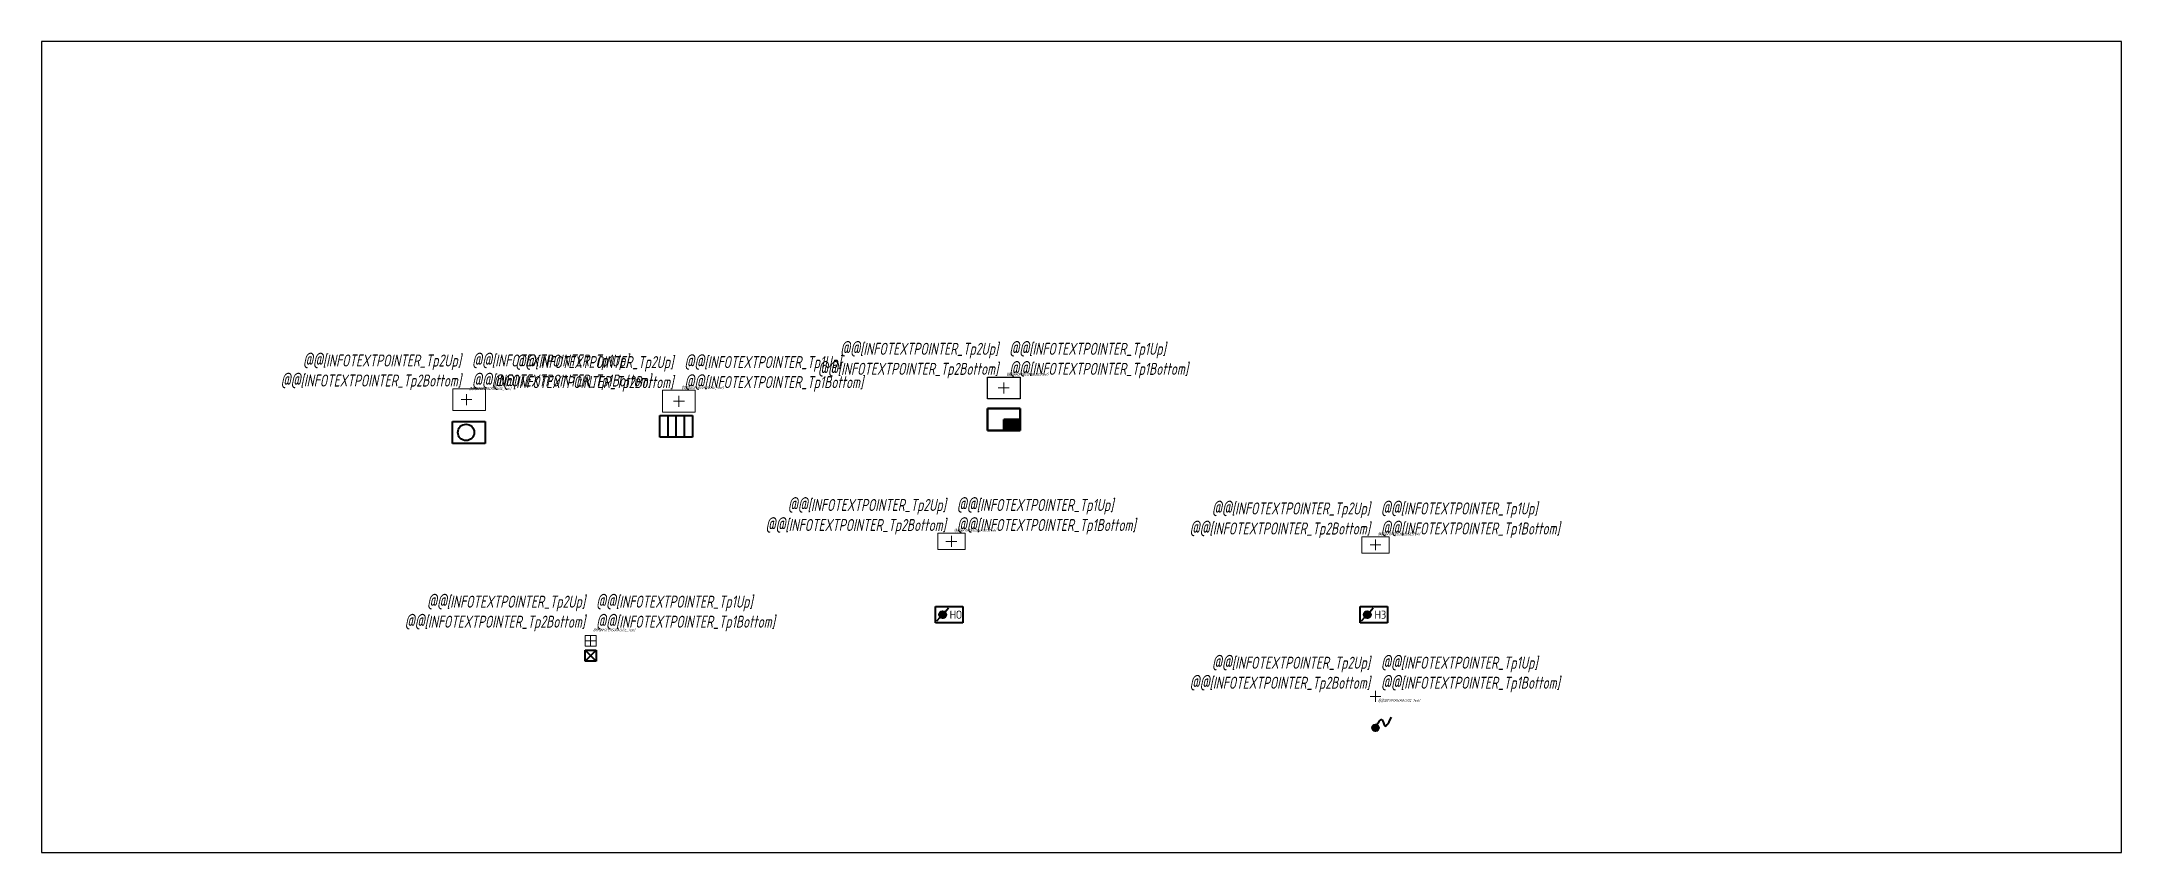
# Model space of a CAD drawing. Header units: inches. Extents: x -69 to 312, y -44 to 104.
import ezdxf
from ezdxf.enums import TextEntityAlignment as Align

# ---------------------------------------------------------------- set-up
doc = ezdxf.new("R2010")
doc.units = ezdxf.units.IN
doc.header["$MEASUREMENT"] = 0
doc.layers.add('EL_DEVICE', color=1, linetype='Continuous', lineweight=25)
doc.layers.add('EL_DEVICE_NAME', color=7, linetype='Continuous', lineweight=9)
doc.layers.add('EL_DEVICE_DISABLED', color=3, linetype='Continuous', lineweight=25, plot=False)
doc.layers.add('SYS_DEVICE_BORDER', color=7, linetype='Continuous', lineweight=9, plot=False)
doc.layers.add('ShtampPaper', color=7, linetype='Continuous')
doc.styles.add('R2_5', font='isocpeur.ttf', dxfattribs={"width": 0.65, "oblique": 12, "height": 2.5})
doc.styles.add('VELEC_R2_5', font='isocpeur.ttf', dxfattribs={"width": 0.7, "oblique": 12, "height": 2.2})

# ---------------------------------------------------------------- blocks, each defined once
blk = doc.blocks.new('DEVICE_CONNECTOR_SQUARE')
at = {"layer": 'EL_DEVICE', "lineweight": 5}
for p, q in [((-1, 0), (1, 0)), ((0, 1), (0, -1))]:
    blk.add_line(p, q, dxfattribs=at)
blk = doc.blocks.new('DEVICE_VEL_POWER_MOTOR')
at = {"layer": 'SYS_DEVICE_BORDER'}
for p, q in [((-2.5, 2), (3.5, 2)), ((-2.5, -2), (-2.5, 2)), ((3.5, 2), (3.5, -2)), ((3.5, -2), (-2.5, -2))]:
    blk.add_line(p, q, dxfattribs=at)
at = {"ltscale": 100}
blk.add_blockref('DEVICE_CONNECTOR_SQUARE', (0, 0), dxfattribs=at)
at = {"layer": 'EL_DEVICE_DISABLED', "style": 'VELEC_R2_5', "oblique": 12, "width": 0.7}
blk.add_text('@@[INFOPERSONALUSE_Text]', height=0.5, dxfattribs=at).set_placement((0.5, 2), align=Align.MIDDLE_LEFT)
at = {"layer": 'EL_DEVICE_NAME', "color": 0, "char_height": 2.2, "style": 'VELEC_R2_5'}
for s, insert, attachment_point in [('@@[INFOTEXTPOINTER_Tp2Up]\\P@@[INFOTEXTPOINTER_Tp2Bottom]', (-1, 5), 6), ('@@[INFOTEXTPOINTER_Tp1Up]\\P@@[INFOTEXTPOINTER_Tp1Bottom]', (1, 5), 4)]:
    blk.add_mtext_dynamic_manual_height_columns(s, width=12.8281, gutter_width=1, heights=[0], dxfattribs=dict(at, insert=insert, attachment_point=attachment_point))
blk = doc.blocks.new('VEL_POWER_MOTOR')
at = {"layer": 'EL_DEVICE', "color": 0, "lineweight": 40}
for p, q in [((-2.5, 2), (3.5, 2)), ((-2.5, -2), (-2.5, 2)), ((3.5, 2), (3.5, -2)), ((3.5, -2), (-2.5, -2))]:
    blk.add_line(p, q, dxfattribs=at)
blk.add_circle((0, 0), 1.5, dxfattribs=at)
blk = doc.blocks.new('VEL_POWER_HEATER')
at = {"layer": 'EL_DEVICE', "color": 0, "lineweight": 40}
for p, q in [((-3, 2.01), (3, 2.01)), ((-3, -1.99), (-3, 2.01)), ((-1.5, -1.99), (-1.5, 2.01)), ((0, -1.99), (0, 1.99)), ((1.5, -1.99), (1.5, 2.01)), ((3, 2.01), (3, -1.99)), ((3, -1.99), (-3, -1.99))]:
    blk.add_line(p, q, dxfattribs=at)
blk = doc.blocks.new('DEVICE_VEL_POWER_HEATER')
at = {"layer": 'SYS_DEVICE_BORDER'}
for p, q in [((-3, 2), (3, 2)), ((-3, -2), (-3, 2)), ((3, 2), (3, -2)), ((3, -2), (-3, -2))]:
    blk.add_line(p, q, dxfattribs=at)
at = {"layer": 'EL_DEVICE', "ltscale": 100}
blk.add_blockref('DEVICE_CONNECTOR_SQUARE', (0, 0), dxfattribs=at)
at = {"layer": 'EL_DEVICE_DISABLED', "style": 'VELEC_R2_5', "oblique": 12, "width": 0.7}
blk.add_text('@@[INFOPERSONALUSE_Text]', height=0.5, dxfattribs=at).set_placement((0.5, 2.5), align=Align.MIDDLE_LEFT)
at = {"layer": 'EL_DEVICE_NAME', "color": 0, "char_height": 2.2, "style": 'VELEC_R2_5'}
for s, insert, attachment_point in [('@@[INFOTEXTPOINTER_Tp2Up]\\P@@[INFOTEXTPOINTER_Tp2Bottom]', (-1, 5), 6), ('@@[INFOTEXTPOINTER_Tp1Up]\\P@@[INFOTEXTPOINTER_Tp1Bottom]', (1, 5), 4)]:
    blk.add_mtext_dynamic_manual_height_columns(s, width=12.8281, gutter_width=1, heights=[0], dxfattribs=dict(at, insert=insert, attachment_point=attachment_point))
blk = doc.blocks.new('VEL_POWER_BU')
at = {"layer": 'EL_DEVICE', "color": 0, "lineweight": 40}
for p, q in [((-1, 1), (1, 1)), ((-1, -1), (-1, 1)), ((-1, 1), (1, -1)), ((1, 1), (-1, -1)), ((1, 1), (1, -1)), ((1, -1), (-1, -1))]:
    blk.add_line(p, q, dxfattribs=at)
blk = doc.blocks.new('DEVICE_VEL_POWER_BU')
at = {"layer": 'SYS_DEVICE_BORDER'}
for p, q in [((-1, 1), (-1, -1)), ((1, 1), (-1, 1)), ((1, 1), (1, -1)), ((1, -1), (-1, -1))]:
    blk.add_line(p, q, dxfattribs=at)
at = {"layer": 'EL_DEVICE', "ltscale": 100, "rotation": 270}
blk.add_blockref('DEVICE_CONNECTOR_SQUARE', (0, 0), dxfattribs=at)
at = {"layer": 'EL_DEVICE_DISABLED', "style": 'VELEC_R2_5', "oblique": 12, "width": 0.7}
blk.add_text('@@[INFOPERSONALUSE_Text]', height=0.5, dxfattribs=at).set_placement((0.5, 2), align=Align.MIDDLE_LEFT)
at = {"layer": 'EL_DEVICE_NAME', "color": 0, "char_height": 2.2, "style": 'VELEC_R2_5'}
for s, insert, attachment_point in [('@@[INFOTEXTPOINTER_Tp2Up]\\P@@[INFOTEXTPOINTER_Tp2Bottom]', (-1, 5), 6), ('@@[INFOTEXTPOINTER_Tp1Up]\\P@@[INFOTEXTPOINTER_Tp1Bottom]', (1, 5), 4)]:
    blk.add_mtext_dynamic_manual_height_columns(s, width=12.8281, gutter_width=1, heights=[0], dxfattribs=dict(at, insert=insert, attachment_point=attachment_point))
blk = doc.blocks.new('DEVICE_VEL_POWER_ARK')
at = {"layer": 'SYS_DEVICE_BORDER'}
for p, q in [((-3, 2), (3, 2)), ((-3, -2), (-3, 2)), ((3, 2), (3, -2)), ((3, -2), (-3, -2))]:
    blk.add_line(p, q, dxfattribs=at)
at = {"layer": 'EL_DEVICE', "ltscale": 100}
blk.add_blockref('DEVICE_CONNECTOR_SQUARE', (0, 0), dxfattribs=at)
at = {"layer": 'EL_DEVICE_DISABLED', "style": 'VELEC_R2_5', "oblique": 12, "width": 0.7}
blk.add_text('@@[INFOPERSONALUSE_Text]', height=0.5, dxfattribs=at).set_placement((0.5, 2.5), align=Align.MIDDLE_LEFT)
at = {"layer": 'EL_DEVICE_NAME', "color": 0, "char_height": 2.2, "style": 'VELEC_R2_5'}
for s, insert, attachment_point in [('@@[INFOTEXTPOINTER_Tp2Up]\\P@@[INFOTEXTPOINTER_Tp2Bottom]', (-1, 5), 6), ('@@[INFOTEXTPOINTER_Tp1Up]\\P@@[INFOTEXTPOINTER_Tp1Bottom]', (1, 5), 4)]:
    blk.add_mtext_dynamic_manual_height_columns(s, width=12.8281, gutter_width=1, heights=[0], dxfattribs=dict(at, insert=insert, attachment_point=attachment_point))
blk = doc.blocks.new('VEL_POWER_ARK')
at = {"layer": 'EL_DEVICE', "color": 0, "lineweight": 50}
for p, q in [((-3, 2), (3, 2)), ((-3, -2), (-3, 2)), ((0, 0), (0, -2)), ((0, 0), (3, 0)), ((3, 2), (3, -2)), ((3, -2), (-3, -2))]:
    blk.add_line(p, q, dxfattribs=at)
blk.add_lwpolyline([(0, -1, 2, 2, 0), (3, -1, 0, 0, 0)], format="xyseb", dxfattribs=at)
blk = doc.blocks.new('VEL_POWER_VALVENO')
at = {"layer": 'EL_DEVICE', "color": 0, "linetype": 'Continuous', "lineweight": -2}
for p, q in [((-2.5, 1.5), (2.5, 1.5)), ((-2.5, -1.5), (-2.5, 1.5)), ((-1.85, 0.06), (-1.26, 0.65)), ((-1.85, -0.05), (-1.15, 0.65)), ((-1.84, -0.14), (-1.06, 0.64)), ((-1.82, 0.2), (-1.4, 0.62)), ((-1.81, -0.22), (-0.98, 0.61)), ((-1.78, -0.29), (-0.91, 0.58)), ((-1.74, -0.36), (-0.84, 0.54)), ((-1.69, -0.42), (-0.78, 0.49)), ((-1.64, -0.48), (-0.72, 0.44)), ((-1.58, -0.52), (-0.68, 0.38)), ((-1.52, -0.57), (-0.63, 0.32)), ((-1.45, -0.6), (-0.6, 0.25)), ((-1.37, -0.63), (-0.57, 0.17)), ((-1.28, -0.64), (-0.56, 0.08)), ((-0.1, 1.2), (-0.76, 0.48)), ((2.5, 1.5), (2.5, -1.5)), ((2.5, -1.5), (-2.5, -1.5)), ((-1.64, -0.48), (-2.3, -1.2)), ((-1.18, -0.65), (-0.55, -0.02)), ((-1.06, -0.63), (-0.57, -0.14)), ((-0.89, -0.57), (-0.63, -0.31))]:
    blk.add_line(p, q, dxfattribs=at)
blk.add_circle((-1.2, 0), 0.65, dxfattribs=at)
at = {"layer": 'EL_DEVICE', "color": 0, "linetype": 'Continuous', "lineweight": -2, "style": 'R2_5', "width": 0.9}
blk.add_text('НО', height=1.5, dxfattribs=at).set_placement((1.2, 0), align=Align.MIDDLE_CENTER)
blk = doc.blocks.new('VEL_POWER_VALVENC')
at = {"layer": 'EL_DEVICE', "color": 0, "linetype": 'Continuous', "lineweight": -2}
for p, q in [((-2.5, 1.5), (2.5, 1.5)), ((-2.5, -1.5), (-2.5, 1.5)), ((-1.85, 0.06), (-1.26, 0.65)), ((-1.85, -0.05), (-1.15, 0.65)), ((-1.84, -0.14), (-1.06, 0.64)), ((-1.82, 0.2), (-1.4, 0.62)), ((-1.81, -0.22), (-0.98, 0.61)), ((-1.78, -0.29), (-0.91, 0.58)), ((-1.74, -0.36), (-0.84, 0.54)), ((-1.69, -0.42), (-0.78, 0.49)), ((-1.64, -0.48), (-0.72, 0.44)), ((-1.58, -0.52), (-0.68, 0.38)), ((-1.52, -0.57), (-0.63, 0.32)), ((-1.45, -0.6), (-0.6, 0.25)), ((-1.37, -0.63), (-0.57, 0.17)), ((-1.28, -0.64), (-0.56, 0.08)), ((-0.1, 1.2), (-0.76, 0.48)), ((2.5, 1.5), (2.5, -1.5)), ((2.5, -1.5), (-2.5, -1.5)), ((-1.64, -0.48), (-2.3, -1.2)), ((-1.18, -0.65), (-0.55, -0.02)), ((-1.06, -0.63), (-0.57, -0.14)), ((-0.89, -0.57), (-0.63, -0.31))]:
    blk.add_line(p, q, dxfattribs=at)
blk.add_circle((-1.2, 0), 0.65, dxfattribs=at)
at = {"layer": 'EL_DEVICE', "color": 0, "linetype": 'Continuous', "lineweight": -2, "style": 'R2_5', "width": 0.9}
blk.add_text('НЗ', height=1.5, dxfattribs=at).set_placement((1.2, 0), align=Align.MIDDLE_CENTER)
blk = doc.blocks.new('DEVICE_VEL_POWER_VALVENC')
at = {"layer": 'SYS_DEVICE_BORDER'}
for p, q in [((-2.5, 1.5), (2.5, 1.5)), ((-2.5, -1.5), (-2.5, 1.5)), ((2.5, 1.5), (2.5, -1.5)), ((2.5, -1.5), (-2.5, -1.5))]:
    blk.add_line(p, q, dxfattribs=at)
at = {"layer": 'EL_DEVICE', "ltscale": 100}
blk.add_blockref('DEVICE_CONNECTOR_SQUARE', (0, 0), dxfattribs=at)
at = {"layer": 'EL_DEVICE_DISABLED', "style": 'VELEC_R2_5', "oblique": 12, "width": 0.7}
blk.add_text('@@[INFOPERSONALUSE_Text]', height=0.5, dxfattribs=at).set_placement((0.5, 2), align=Align.MIDDLE_LEFT)
at = {"layer": 'EL_DEVICE_NAME', "color": 0, "char_height": 2.2, "style": 'VELEC_R2_5'}
for s, insert, attachment_point in [('@@[INFOTEXTPOINTER_Tp2Up]\\P@@[INFOTEXTPOINTER_Tp2Bottom]', (-1, 4.5), 6), ('@@[INFOTEXTPOINTER_Tp1Up]\\P@@[INFOTEXTPOINTER_Tp1Bottom]', (1, 4.5), 4)]:
    blk.add_mtext_dynamic_manual_height_columns(s, width=12.8281, gutter_width=1, heights=[0], dxfattribs=dict(at, insert=insert, attachment_point=attachment_point))
blk = doc.blocks.new('DEVICE_VEL_POWER_VALVENO')
at = {"layer": 'SYS_DEVICE_BORDER'}
for p, q in [((-2.5, 1.5), (2.5, 1.5)), ((-2.5, -1.5), (-2.5, 1.5)), ((2.5, 1.5), (2.5, -1.5)), ((2.5, -1.5), (-2.5, -1.5))]:
    blk.add_line(p, q, dxfattribs=at)
at = {"layer": 'EL_DEVICE', "ltscale": 100}
blk.add_blockref('DEVICE_CONNECTOR_SQUARE', (0, 0), dxfattribs=at)
at = {"layer": 'EL_DEVICE_DISABLED', "style": 'VELEC_R2_5', "oblique": 12, "width": 0.7}
blk.add_text('@@[INFOPERSONALUSE_Text]', height=0.5, dxfattribs=at).set_placement((0.5, 2), align=Align.MIDDLE_LEFT)
at = {"layer": 'EL_DEVICE_NAME', "color": 0, "char_height": 2.2, "style": 'VELEC_R2_5'}
for s, insert, attachment_point in [('@@[INFOTEXTPOINTER_Tp2Up]\\P@@[INFOTEXTPOINTER_Tp2Bottom]', (-1, 4.5), 6), ('@@[INFOTEXTPOINTER_Tp1Up]\\P@@[INFOTEXTPOINTER_Tp1Bottom]', (1, 4.5), 4)]:
    blk.add_mtext_dynamic_manual_height_columns(s, width=12.8281, gutter_width=1, heights=[0], dxfattribs=dict(at, insert=insert, attachment_point=attachment_point))
blk = doc.blocks.new('DEVICE_VEL_POWER_CABLEOUT')
at = {"layer": 'EL_DEVICE', "ltscale": 100}
blk.add_blockref('DEVICE_CONNECTOR_SQUARE', (0, 0), dxfattribs=at)
at = {"layer": 'EL_DEVICE_DISABLED', "style": 'VELEC_R2_5', "oblique": 12, "width": 0.7}
blk.add_text('@@[INFOPERSONALUSE_Text]', height=0.5, dxfattribs=at).set_placement((0.5, -0.75), align=Align.MIDDLE_LEFT)
at = {"layer": 'EL_DEVICE_NAME', "color": 0, "char_height": 2.2, "style": 'VELEC_R2_5'}
for s, insert, attachment_point in [('@@[INFOTEXTPOINTER_Tp2Up]\\P@@[INFOTEXTPOINTER_Tp2Bottom]', (-1, 4), 6), ('@@[INFOTEXTPOINTER_Tp1Up]\\P@@[INFOTEXTPOINTER_Tp1Bottom]', (1, 4), 4)]:
    blk.add_mtext_dynamic_manual_height_columns(s, width=12.8281, gutter_width=1, heights=[0], dxfattribs=dict(at, insert=insert, attachment_point=attachment_point))
blk = doc.blocks.new('VEL_POWER_CABLEOUT')
at = {"layer": 'EL_DEVICE', "color": 0, "lineweight": -2}
for p, q in [((-0.6, 0.02), (-0.02, 0.6)), ((-0.59, -0.1), (0.1, 0.59)), ((-0.58, 0.17), (-0.17, 0.58)), ((-0.57, -0.2), (0.2, 0.57)), ((-0.53, -0.28), (0.28, 0.53)), ((-0.48, -0.36), (0.36, 0.48)), ((-0.42, -0.42), (0.42, 0.42)), ((-0.36, -0.48), (0.48, 0.36)), ((-0.28, -0.53), (0.53, 0.28)), ((-0.2, -0.57), (0.57, 0.2)), ((-0.1, -0.59), (0.59, 0.1)), ((0.02, -0.6), (0.6, -0.02)), ((0.17, -0.58), (0.58, -0.17))]:
    blk.add_line(p, q, dxfattribs=at)
blk.add_lwpolyline([(0.28, 0.53), (0.45, 0.84), (0.66, 1.18), (0.77, 1.32), (0.87, 1.42), (0.96, 1.49), (1.05, 1.53), (1.13, 1.52), (1.21, 1.47), (1.28, 1.37), (1.35, 1.23), (1.47, 0.9), (1.6, 0.58), (1.66, 0.45), (1.74, 0.37), (1.81, 0.34), (1.9, 0.35), (1.99, 0.4), (2.08, 0.48), (2.18, 0.6), (2.28, 0.74), (2.49, 1.1), (2.7, 1.51), (2.93, 1.96)], dxfattribs=at)
blk.add_circle((0, 0), 0.6, dxfattribs=at)

msp = doc.modelspace()

# ---------------------------------------------------------------- linework, layer by layer
msp.add_lwpolyline([(104.3, 42.64), (110.3, 42.64), (110.3, 38.64), (104.3, 38.64)], close=True)
at = {"layer": 'ShtampPaper', "ltscale": 100}
msp.add_lwpolyline([(-68.89, -44.42), (311.97, -44.42), (311.97, 104.08), (-68.89, 104.08), (-68.89, -44.42)], dxfattribs=at)

# ---------------------------------------------------------------- block references
at = {"layer": 'EL_DEVICE'}
for name, p in [('DEVICE_VEL_POWER_MOTOR', (8.92, 38.5)), ('DEVICE_VEL_POWER_HEATER', (47.81, 38.21)), ('VEL_POWER_MOTOR', (8.83, 32.49)), ('VEL_POWER_HEATER', (47.33, 33.61)), ('DEVICE_VEL_POWER_BU', (31.64, -5.67)), ('VEL_POWER_BU', (31.64, -8.4))]:
    msp.add_blockref(name, p, dxfattribs=at)
at = {"layer": 'EL_DEVICE', "ltscale": 100}
for name, p in [('DEVICE_VEL_POWER_ARK', (107.3, 40.64)), ('VEL_POWER_ARK', (107.3, 34.87)), ('DEVICE_VEL_POWER_VALVENO', (97.71, 12.54)), ('DEVICE_VEL_POWER_VALVENC', (175.37, 11.9)), ('DEVICE_VEL_POWER_CABLEOUT', (175.38, -15.85))]:
    msp.add_blockref(name, p, dxfattribs=at)
at = {"layer": 'EL_DEVICE', "lineweight": 40}
for name, p in [('VEL_POWER_VALVENO', (97.31, -0.88)), ('VEL_POWER_VALVENC', (175.07, -0.88)), ('VEL_POWER_CABLEOUT', (175.36, -21.62))]:
    msp.add_blockref(name, p, dxfattribs=at)

doc.saveas('drawing.dxf')
